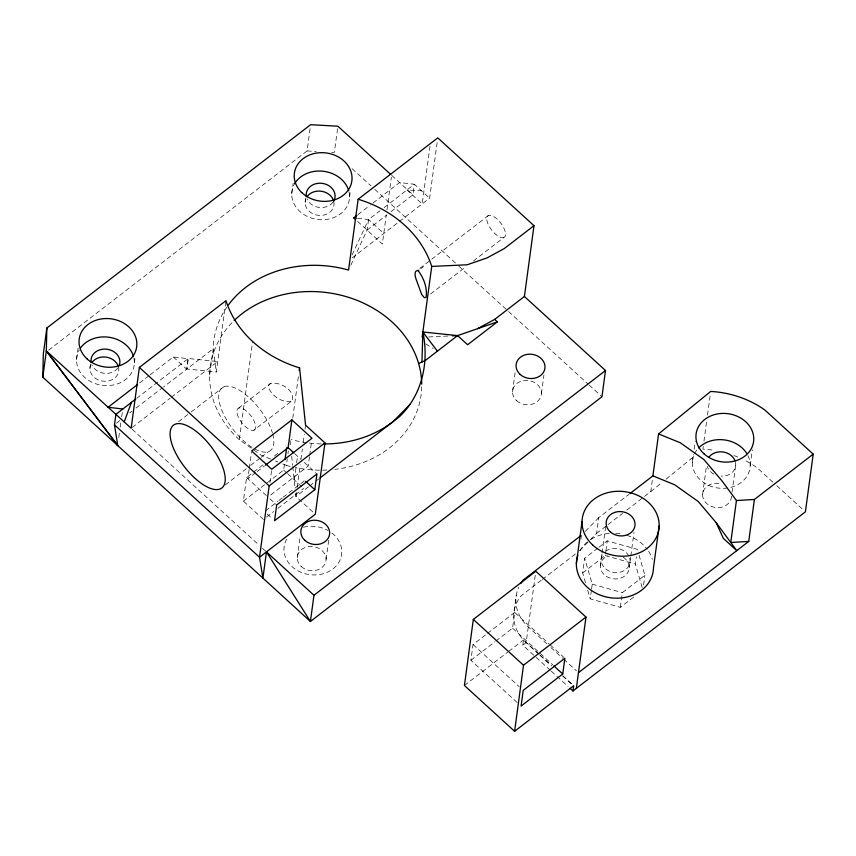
<?xml version="1.0" encoding="UTF-8"?>
<svg xmlns="http://www.w3.org/2000/svg" width="856" height="856" viewBox="0 0 856 856"><rect width="100%" height="100%" fill="white"/><g stroke="black" fill="none" stroke-linecap="round" stroke-linejoin="round"><path stroke-width="0.64" stroke-dasharray="4.28 3.21" d="M76.537 359.648L78.131 347.846M89.933 368.326L90.64 363.072M134.381 362.858L135.259 356.31M171.275 397.334L217.734 361.521L188.32 358.525L186.908 369.011L216.311 372.007L225.952 300.67M209.656 374.971L213.208 348.745A106.337 88.981 7.7 0 1 226.84 307.133M251.236 448.17L239.338 439.716L252.52 342.143M263.455 519.442L243.382 501.124L246.571 477.52L264.119 463.995M249.128 469.441L247.876 478.707L256.137 472.341M249.299 468.125L251.45 452.246M291.725 193.777L293.148 183.28M48.578 350.19L307.079 150.934L310.45 126.014M305.121 202.444L306.009 195.885M269.95 482.506L271.555 470.597M243.382 501.124L283.636 470.094L284.706 462.219M290.163 466.424A106.337 88.981 7.7 0 1 286.364 465.418L287.252 458.859M287.958 453.616L288.312 450.994M292.763 418.06L298.476 375.784M337.531 128.839L334.343 152.443L331.743 152.304M294.346 479.863L295.941 468.061M296.647 462.818L297.535 456.259M296.454 492.553L295.919 496.512L313.382 512.455M297.171 487.267L300.199 464.808M300.916 459.522L302.35 448.961M303.238 442.349L304.308 434.431M305.025 429.145L305.56 425.175M309.498 456.762L308.246 466.028L270.047 495.474M309.669 455.445L311.638 440.883M297.278 557.802L300.114 536.819M349.558 196.987L350.446 190.428M326.104 559.396L328.757 539.729M357.573 221.362L382.322 244.046L386.27 215.156M386.976 209.913L391.363 177.16M391.064 211.635L412.966 194.751L414.39 184.265L399.581 182.542L370.434 205.012M430.012 146.194L422.211 203.899L406.964 189.979L421.537 190.792M399.377 221.49L429.626 198.175L437.427 140.48M517.152 702.498L470.907 660.286L473.036 644.547L486.572 634.114M512.53 391.781L515.365 370.798M541.441 393.385L543.924 375.024M514.124 611.12L516.254 595.38M495.902 641.026L512.562 628.186L514.681 612.447L549.124 643.883M550.344 670.344L522.802 645.189L523.508 639.946L539.248 654.316M535.257 575.243L526.151 642.61L522.802 645.189M580.935 539.109L581.47 535.171M585.558 582.818L582.679 572.953L584.669 558.262L598.002 547.99M590.362 539.751L596.6 533.384L598.729 517.655L628.935 494.361M633.675 597.06L620.343 607.332L590.233 598.836L591.389 590.276M591.56 589.046L592.224 584.156L584.669 558.262M600.323 565.955L601.886 554.421M602.057 553.104L605.609 526.879M582.679 572.953L605.245 555.565L605.738 551.895M605.909 550.665L607.225 540.874L637.346 549.37L638.416 553.072M620.343 607.332L622.333 592.652L644.889 575.253L638.779 554.303M629.235 567.56L630.626 557.331M630.797 556.025L633.996 532.421M642.182 587.483L635.355 564.061L636.35 556.721M644.515 496.448L650.774 491.633L652.54 478.515M643.573 585.044L644.889 575.253M692.376 462.379L693.446 454.515M694.152 449.261L695.222 441.396M703.247 446.5L702.894 449.133A89.762 75.114 7.7 0 1 715.06 450.502M703.953 441.257L706.799 420.275M707.505 415.032L710.341 394.049M702.583 494.65L706.489 465.803M732.03 492.328L735.753 464.787M750.22 465.589L752.338 449.849M118.781 437.577L119.487 432.376M120.204 427.165L120.921 421.955M350.81 265.221L367.074 230.125L368.572 219.575L379.989 210.779M121.67 416.765L122.451 411.586M352.158 254.874L368.572 219.575L383.809 233.495M585.365 531.287L598.729 517.655M579.673 550.654L589.474 540.66M650.774 491.633L662.009 482.463M666.096 479.125L694.719 455.799M116.427 423.271L120.311 420.135M253.879 430.204A13.536 5.714 52.4 0 0 247.256 411.79A13.536 5.714 52.4 0 0 237.658 415.395A13.536 5.714 52.4 0 0 253.879 430.204L292.517 400.415C294.592 389.587 279.998 381.444 270.346 383.616L238.653 408.055M139.614 382.932L149.094 375.634M150.142 374.821L173.297 356.973L188.095 358.696L186.672 369.193L163.475 386.987M357.936 214.642L369.385 205.815M136.692 398.318L188.32 358.525M384.141 207.58L414.39 184.265L429.626 198.175M367.074 230.125L386.891 214.856M132.198 427.444L170.216 398.147M352.094 257.945L398.34 222.293M178.54 421.698L190.16 412.742M191.22 411.929L223.962 386.687M419.879 268.356L488.541 215.423M430.579 293.993L466.135 266.591M473.454 260.952L503.767 237.572A13.536 5.714 52.4 0 0 497.154 219.157A13.536 5.714 52.4 0 0 487.546 222.763A13.536 5.714 52.4 0 0 503.767 237.572M225.256 484.956L246.389 468.671M250.605 465.407L260.117 458.078M261.176 457.265L268.57 451.572M274.444 456.034L279.602 452.054M257.164 471.549L264.386 465.974M265.553 510.786L277.933 501.231M278.97 500.439L282.063 498.053M283.101 497.25L304.779 480.548M266.548 517.056L273.77 511.492M277.9 508.304L303.709 488.412M308.556 486.775L295.919 496.512L295.234 490.007M309.615 485.962L314.88 481.896M315.928 481.093L319.095 478.654M596.6 533.384L607.011 525.359M608.06 524.557L622.644 513.311M626.806 510.101L643.477 497.25M541.26 580.261L521.165 595.755A44.533 37.268 7.7 0 0 526.151 642.61L538.938 654.284M542.319 579.448L576.174 553.361M599.029 547.198L607.225 540.874M487.61 633.312L514.681 612.447M470.907 660.286L494.854 641.829M464.423 685.495L507.683 652.144M508.732 651.33L523.508 639.946M129.716 412.881L131.824 411.265M136.051 408.023L162.415 387.8M420.799 268.624L423.645 266.558M291.083 401.528C282.309 402.823 272.208 396.285 268.827 388.207A13.429 5.778 43.7 0 1 270.346 383.616M428.717 336.943L449.721 335.959M307.079 150.934L316.164 151.437M357.476 218.28L368.572 219.575M605.245 555.565L635.355 564.061M592.224 584.156L622.333 592.652M270.646 459.03L260.984 455.092L252.327 448.94M275.482 460.999L277.9 461.983M282.737 463.941L286.364 465.418M425.742 343.887L433.157 348.51M772.861 482.131L757.078 467.729A89.762 75.114 7.7 0 0 743.853 459.833M776.799 485.727L803.431 510.037M391.748 175.384L412.966 194.751M352.116 168.675L370.883 185.795M374.832 189.401L457.778 265.125M458.773 266.034L588.136 384.13M589.121 385.029L601.961 396.745M550.108 644.782L563.879 657.355M546.973 643.937L528.28 626.87A44.533 37.268 7.7 0 1 518.715 587.323M550.911 647.532L562.713 658.307M563.697 659.206L576.495 670.879M512.562 628.186L552.901 665.005M540.232 655.215L551.061 665.091M562.863 675.876L572.707 684.853M539.922 655.182L551.735 665.957M562.553 675.833L572.397 684.821M551.328 671.243L568.063 686.512M294.721 453.68L300.456 458.923M304.351 462.475L316.934 473.967M173.297 356.973L186.672 369.193L213.208 348.745L216.311 372.007M283.636 470.094L286.557 472.758M287.53 473.646L301.836 486.7M473.036 644.547L519.282 686.769M246.571 477.52L267.981 497.058M269.918 498.823L276.681 505.008M267.254 514.082L272.722 519.078M132.145 429.273L258.566 544.673M262.514 548.279L266.462 551.885M587.719 590.212L590.233 598.836M290.045 440.498L290.73 447.014M291.682 456.13L292.634 465.247M292.773 466.552L295.095 488.701M421.719 386.741A106.337 88.981 7.7 0 1 334.814 469.377M326.928 470.019A106.337 88.981 7.7 0 1 295.331 467.601M239.338 439.716A106.337 88.981 7.7 0 1 233.217 321.46M118.428 366.753A14.499 12.134 7.7 0 1 104.132 381.273A14.499 12.134 7.7 0 1 90.501 365.202M333.861 201.93A14.499 12.134 7.7 0 1 318.689 215.359A14.499 12.134 7.7 0 1 305.678 199.33M321.225 443.911A106.337 88.981 7.7 0 1 308.074 442.905M306.758 442.723A106.337 88.981 7.7 0 1 291.168 439.545M117.85 368.026A14.499 12.134 7.7 0 1 103.929 373.291A14.499 12.134 7.7 0 1 91.785 364.656M333.027 202.155A14.499 12.134 7.7 0 1 319.117 207.419A14.499 12.134 7.7 0 1 306.962 198.785M331.861 533.01A28.997 24.268 7.7 0 1 336.044 566.073A28.997 24.268 7.7 0 1 297.364 570.513A28.997 24.268 7.7 0 1 287.338 538.124M303.484 527.2A28.997 24.268 7.7 0 1 327.784 530.346M133.857 357.765A28.997 24.268 7.7 0 1 101.907 385.264A28.997 24.268 7.7 0 1 79.255 349.901M349.034 191.894A28.997 24.268 7.7 0 1 317.854 219.489A28.997 24.268 7.7 0 1 293.833 185.174M731.505 496.266A14.499 12.134 7.7 0 1 715.52 507.49A14.499 12.134 7.7 0 1 702.851 492.553A14.499 12.134 7.7 0 1 721.041 483.929M735.336 461.619A14.499 12.134 7.7 0 1 721.03 476.139M713.84 474.106A14.499 12.134 7.7 0 1 707.259 466.36M629.663 558.101A14.499 12.134 7.7 0 1 613.485 572.407A14.499 12.134 7.7 0 1 603.245 553.693M605.599 551.307A14.499 12.134 7.7 0 1 628.283 555.084M733.892 455.542A89.762 75.114 7.7 0 1 739.498 457.8M579.865 550.793A38.67 32.357 7.7 0 1 588.158 541.281M591.004 539.301A38.67 32.357 7.7 0 1 609.333 533.384M615.635 533.299A38.67 32.357 7.7 0 1 620.664 533.855M626.785 535.321A38.67 32.357 7.7 0 1 647.19 549.231M648.666 551.36A38.67 32.357 7.7 0 1 652.347 559.396M747.93 455.563A28.997 24.268 7.7 0 1 723.042 488.348A28.997 24.268 7.7 0 1 693.499 456.141M694.494 453.776A28.997 24.268 7.7 0 1 697.908 448.737M623.286 557.267A14.499 12.134 7.7 0 1 625.115 575.681A14.499 12.134 7.7 0 1 603.277 573.67A14.499 12.134 7.7 0 1 607.781 555.833M272.722 434.035A39.633 16.724 52.4 0 1 240.194 437.587A39.633 16.724 52.4 0 1 225.727 386.238A39.633 16.724 52.4 0 1 272.347 432.729M516.575 400.608A14.499 12.134 7.7 0 0 540.885 396.51A14.499 12.134 7.7 0 0 523.498 380.642A14.499 12.134 7.7 0 0 516.575 400.608M301.312 566.597A14.456 12.091 7.7 0 0 325.537 562.51A14.456 12.091 7.7 0 0 308.214 546.695A14.456 12.091 7.7 0 0 301.312 566.597"/><path stroke-width="1.28" d="M228.381 304.971A106.337 88.981 7.7 0 1 348.563 270.057L358.14 199.245L437.78 137.859L533.984 225.674L524.407 296.486L605.502 370.52L601.961 396.745L310.418 621.477L42.8 377.175L43.303 354.256L46.845 328.03L310.621 124.698L337.885 126.217L390.775 174.496M42.8 377.175L46.342 350.949L46.845 328.03M421.944 361.992L422.864 332L457.596 335.595L497.357 321.845L494.682 319.395L477.477 328.715M266.462 551.885L310.418 621.477L313.97 595.252L266.462 551.885L262.92 578.121L259.518 557.245L315.318 514.231L324.959 442.894L305.56 425.175L299.557 367.855C266.494 357.936 236.78 334.257 225.952 300.67L139.368 367.417L131.15 428.257L46.342 350.949L117.732 445.58L114.479 424.844L115.902 414.347L135.644 399.131M324.959 442.894L269.169 485.898L259.518 557.245L114.479 424.844M285.059 459.597L286.653 447.795M265.424 465.183L288.13 447.677L291.885 419.879L312.001 438.24L271.737 469.27L251.632 450.919L291.885 419.879M299.193 370.498L299.557 367.855M314.815 489.707L316.934 473.967L276.681 505.008L274.551 520.737L314.815 489.707L305.688 481.372M422.158 337.243L431.734 266.43C420.906 232.843 391.192 209.164 358.14 199.245M576.334 688.417L585.975 617.069L535.803 571.262L473.325 619.423L464.423 685.495L514.606 731.302L573.691 685.752L572.974 690.995L570.021 688.299M514.606 731.302L523.508 665.23L585.975 617.069M576.366 563.569L582.037 521.604M562.734 673.993L564.864 658.253L523.219 690.353L521.09 706.093L562.734 673.993L553.885 665.904M629.973 493.559L652.893 475.893L658.574 433.928L710.694 391.427A89.762 75.114 7.7 0 1 764.879 410.024L813.2 454.14L805.4 511.835L572.974 690.995M659.152 525.894L653.481 567.849A38.67 32.357 7.7 0 1 609.183 597.563A38.67 32.357 7.7 0 1 577.864 555.255M658.574 433.928L680.274 442.755L703.889 459.544L721.833 480.698L736.438 500.525L730.767 542.49L748.722 541.431L754.404 499.465L813.2 454.14M124.195 421.922L131.45 402.363M320.144 477.841L399.41 416.744C422.233 395.076 429.241 362.184 422.864 332L437.405 351.163M393.161 421.559L410.088 404.289M137.516 384.558L108.049 407.274L122.847 408.997M355.668 219.607L353.774 217.852L356.899 215.445M533.984 225.674L504.248 248.582L487.053 257.902L467.173 264.782L431.734 266.43M497.357 321.845L467.633 344.754L457.596 335.595L425.272 360.515L418.616 363.468M494.682 319.395L524.407 296.486M313.97 595.252L605.502 370.52M580.411 535.995L523.294 580.015A44.533 37.268 7.7 0 0 520.758 583.557M578.463 672.677L748.722 541.431M418.135 270.699C423.891 277.965 427.454 288.162 426.127 297.417L424.298 297.695L421.644 294.368L415.716 278.136A13.439 5.008 59.8 0 1 416.701 270.796L418.734 270.271M736.438 500.525L754.404 499.465M452.343 335.841L457.596 335.595M353.774 217.852L356.235 218.141M652.893 475.893L674.603 484.721L698.218 501.498L716.162 522.663L736.77 550.643L723.384 538.424L716.162 522.663M288.13 447.677L293.779 452.824M473.325 619.423L523.508 665.23M139.368 367.417L269.169 485.898M46.342 350.949L117.732 445.58M234.148 320.551A106.337 88.981 7.7 0 1 351.217 298.209A106.337 88.981 7.7 0 1 421.73 384.162M92.009 362.356A14.499 12.134 7.7 0 1 106.551 357.177A14.499 12.134 7.7 0 1 118.428 366.753M307.186 196.473A14.499 12.134 7.7 0 1 321.728 191.305A14.499 12.134 7.7 0 1 333.615 200.882M392.829 421.815A106.337 88.981 7.7 0 1 323.857 443.943M91.175 362.58A14.499 12.134 7.7 0 1 106.358 349.152A14.499 12.134 7.7 0 1 119.359 365.18M306.362 196.709A14.499 12.134 7.7 0 1 322.798 183.441A14.499 12.134 7.7 0 1 333.637 201.246M80.678 347.718A28.997 24.268 7.7 0 1 109.761 337.371A28.997 24.268 7.7 0 1 133.525 356.513M294.443 184.029A28.997 24.268 7.7 0 1 323.44 171.275A28.997 24.268 7.7 0 1 348.713 190.642M708.907 457.211A14.499 12.134 7.7 0 1 722.828 451.947A14.499 12.134 7.7 0 1 734.972 460.582M698.678 447.913A28.997 24.268 7.7 0 1 746.603 453.22M520.116 374.382A14.499 12.134 7.7 0 0 544.427 370.274A14.499 12.134 7.7 0 0 527.05 354.405A14.499 12.134 7.7 0 0 520.116 374.382M87.119 358.953A28.997 24.268 7.7 0 0 135.74 350.735A28.997 24.268 7.7 0 0 100.965 318.999A28.997 24.268 7.7 0 0 87.119 358.953M302.296 193.071A28.997 24.268 7.7 0 0 350.917 184.864A28.997 24.268 7.7 0 0 316.153 153.128A28.997 24.268 7.7 0 0 302.296 193.071M610.189 531.779A14.499 12.134 7.7 0 0 634.489 527.671A14.499 12.134 7.7 0 0 617.112 511.802A14.499 12.134 7.7 0 0 610.189 531.779M592.833 545.154A38.67 32.357 7.7 0 0 657.654 534.208A38.67 32.357 7.7 0 0 611.302 491.89A38.67 32.357 7.7 0 0 592.833 545.154M704.017 453.808A28.997 24.268 7.7 0 0 752.638 445.601A28.997 24.268 7.7 0 0 717.874 413.865A28.997 24.268 7.7 0 0 704.017 453.808M172.463 445.655A39.633 16.724 52.4 0 0 219.981 489.022A39.633 16.724 52.4 0 0 200.582 435.073A39.633 16.724 52.4 0 0 172.463 445.655M304.854 540.371A14.456 12.091 7.7 0 0 329.089 536.284A14.456 12.091 7.7 0 0 311.766 520.469A14.456 12.091 7.7 0 0 304.854 540.371"/></g></svg>
